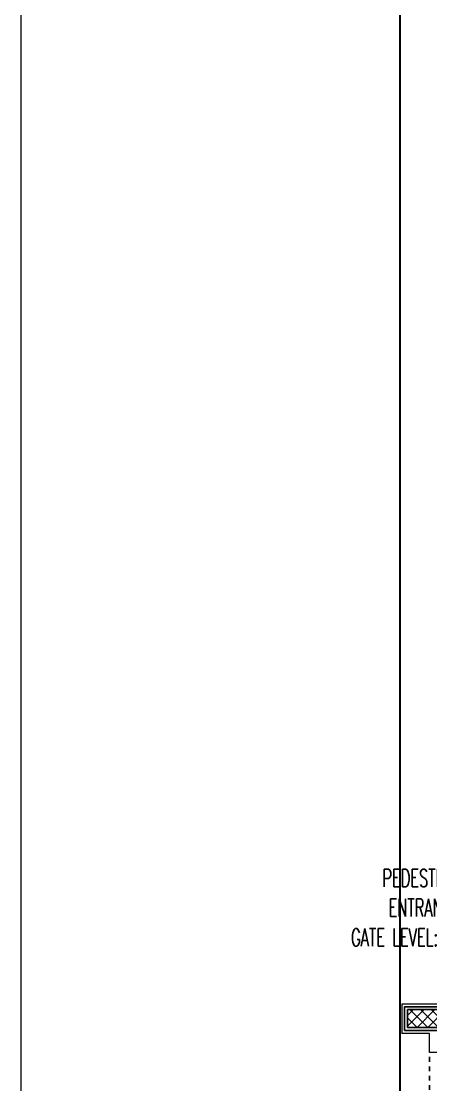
# Model space of a CAD drawing. Header units: millimetres. Extents: x -18512 to 101824, y -95768 to 52898.
# Drawn here: x 0 to 3451, y -85139 to -76172 of the extents above; entities that cross this region are included whole.
import ezdxf

# ---------------------------------------------------------------- set-up
doc = ezdxf.new("R2010")
doc.units = ezdxf.units.MM
doc.header["$LTSCALE"] = 25
doc.linetypes.add('Dash', pattern=[6.35, 3.175, -3.175])
doc.layers.get('Defpoints').update_dxf_attribs({"lineweight": 0})
for name, color, linetype, lineweight in [('_FW_WALL_EXISTING', 150, 'Continuous', 25), ('A-AREA-IDEN', 2, 'Continuous', 9), ('A-TILES', 43, 'Continuous', 30), ('hatch', 252, 'Continuous', 0)]:
    doc.layers.add(name, color=color, linetype=linetype, lineweight=lineweight)
for name, color, linetype in [('A-GLAZ-HDLN', 1, 'Dash'), ('A-WALL', 50, 'Continuous'), ('A-WALL-FNSH', 113, 'Continuous'), ('SECTION', 6, 'Continuous')]:
    doc.layers.add(name, color=color, linetype=linetype)
doc.styles.add('BA', font='romans.shx', dxfattribs={"width": 0.6})

# ---------------------------------------------------------------- blocks, each defined once
blk = doc.blocks.new('landscap')
at = {"layer": 'A-TILES', "color": 9, "ltscale": 25}
blk.add_lwpolyline([(-17324, -97906.2), (-17324, -62906.2), (-37742.4, -62906.2), (-35954.9, -91386.3), (-35324, -97906.2)], close=True, dxfattribs=at)

msp = doc.modelspace()

# ---------------------------------------------------------------- hatches: boundary and pattern name
at = {"layer": 'hatch'}
h = msp.add_hatch(dxfattribs=at)
h.set_pattern_fill('ANSI37', color=256, scale=20, angle=-90)
h.set_pattern_definition([(315, (417.92, -18246.283), (44.90128, 44.90128), []), (45, (417.92, -18246.283), (-44.90128, 44.90128), [])])
h.paths.add_polyline_path([(3256.4, -84505.4), (3711.4, -84505.4), (3711.4, -84655.4), (3256.4, -84655.4)])
h.paths.add_polyline_path([(4211.4, -84505.4), (4496.4, -84505.4), (4496.4, -84655.4), (4211.4, -84655.4)])
h.paths.add_polyline_path([(8071.4, -84505.4), (8411.4, -84505.4), (8411.4, -84655.4), (8071.4, -84655.4)])
h.paths.add_polyline_path([(8911.4, -84505.4), (9061.4, -84505.4), (9061.4, -85110.4), (8861.4, -85110.4), (8861.4, -84680.4), (8911.4, -84680.4)])

# ---------------------------------------------------------------- linework, layer by layer
at = {"layer": 'A-GLAZ-HDLN', "ltscale": 0.5}
msp.add_line((3441.4, -89865.4), (3441.4, -84865.4), dxfattribs=at)
at = {"layer": 'A-WALL'}
for p, q in [((3231.4, -84480.4), (4796.4, -84480.4)), ((3231.4, -84680.4), (3231.4, -84480.4)), ((3231.4, -84680.4), (3461.4, -84680.4))]:
    msp.add_line(p, q, dxfattribs=at)
msp.add_lwpolyline([(3231.4, -84680.4), (3231.4, -84480.4), (4796.4, -84480.4), (4796.4, -84680.4)], close=True, dxfattribs=at)
at = {"layer": 'A-WALL-FNSH', "color": 7, "lineweight": 13}
for p, q in [((3211.4, -84710.4), (3211.4, -84455.4)), ((3211.4, -84455.4), (4816.4, -84455.4)), ((3441.4, -84705.4), (3211.4, -84705.4)), ((3441.4, -84865.4), (3441.4, -84705.4)), ((3631.4, -84865.4), (3441.4, -84865.4))]:
    msp.add_line(p, q, dxfattribs=at)
at = {"layer": 'Defpoints'}
msp.add_lwpolyline([(0, -69918.3), (44100.1, -69918.3), (44100.1, -95768.3), (0, -95768.3)], close=True, dxfattribs=at)
at = {"layer": 'SECTION', "color": 4}
msp.add_lwpolyline([(3711.4, -84655.4), (3256.4, -84655.4), (3256.4, -84505.4), (3711.4, -84505.4)], dxfattribs=at)

# ---------------------------------------------------------------- block references
at = {"layer": '_FW_WALL_EXISTING', "xscale": -1, "rotation": 90}
msp.add_blockref('landscap', (-59713.1, -109840.6), dxfattribs=at)

# ---------------------------------------------------------------- texts
at = {"layer": 'A-AREA-IDEN', "insert": (3401.4, -83646.2), "char_height": 150, "attachment_point": 5, "style": 'BA'}
msp.add_mtext('PEDESTRIAN \\PENTRANCE\\PGATE LEVEL: ±0.00M', dxfattribs=at)

doc.saveas('drawing.dxf')
